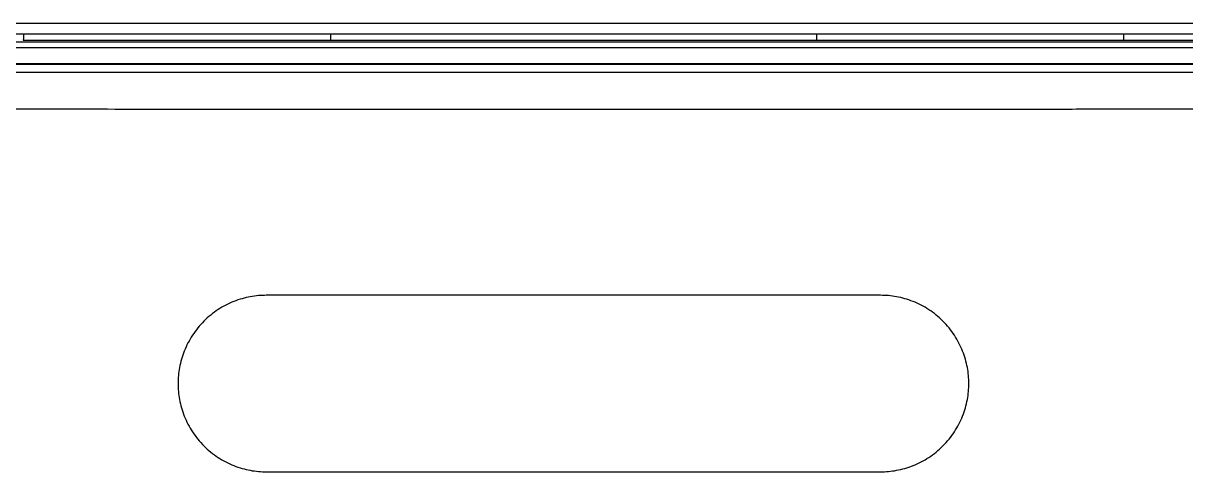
# Model space of a CAD drawing. Header units: inches. Extents: x 5877 to 13759, y 12099 to 29642.
# Drawn here: x 8156.4 to 8287.8, y 21776.4 to 21827.1 of the extents above; entities that cross this region are included whole.
import ezdxf

# ---------------------------------------------------------------- set-up
doc = ezdxf.new("R2010")
doc.units = ezdxf.units.IN
doc.header["$MEASUREMENT"] = 0
doc.layers.add('A-FUR2', color=6, linetype='Continuous')

msp = doc.modelspace()

# ---------------------------------------------------------------- linework, layer by layer
at = {"layer": 'A-FUR2', "color": 0}
for p, q in [((8356.64, 21824.98), (8080.62, 21824.98)), ((8191.18, 21825.19), (8246.08, 21825.19)), ((8357.59, 21822.52), (8079.67, 21822.52))]:
    msp.add_line(p, q, dxfattribs=at)
for points, knots in [([(8082.1, 21827.11), (8084.48, 21827.11, 0), (8089.25, 21827.11, 0), (8096.41, 21827.11, 0), (8103.57, 21827.11, 0), (8110.73, 21827.11, 0), (8117.9, 21827.11, 0), (8125.07, 21827.11, 0), (8132.25, 21827.11, 0), (8139.42, 21827.11, 0), (8146.61, 21827.11, 0), (8153.79, 21827.11, 0), (8160.98, 21827.11, 0), (8168.18, 21827.11, 0), (8175.37, 21827.11, 0), (8182.57, 21827.11, 0), (8189.78, 21827.11, 0), (8196.98, 21827.11, 0), (8204.2, 21827.11, 0), (8211.41, 21827.11, 0), (8220.79, 21827.11, 0), (8232.33, 21827.11, 0), (8246.03, 21827.11, 0), (8259.72, 21827.11, 0), (8273.39, 21827.11, 0), (8287.05, 21827.11, 0), (8300.7, 21827.11, 0), (8314.33, 21827.11, 0), (8327.95, 21827.11, 0), (8341.56, 21827.11, 0), (8350.62, 21827.11, 0), (8355.15, 21827.11, 0)], [0, 0, 0, 0, 0.0262, 0.052412, 0.078638, 0.104876, 0.131127, 0.157392, 0.183669, 0.209959, 0.236261, 0.262577, 0.288906, 0.315247, 0.341602, 0.367969, 0.394349, 0.420742, 0.447148, 0.473567, 0.499999, 0.550207, 0.600369, 0.650485, 0.700554, 0.750577, 0.800554, 0.850485, 0.900369, 0.950208, 1, 1, 1, 1]), ([(8156.48, 21825.92), (8156.48, 21825.81, 0), (8156.47, 21825.55, 0), (8156.46, 21825.27, 0), (8156.45, 21825.22, 0), (8156.45, 21825.2, 0)], [0, 0, 0, 0, 0.247532, 0.623275, 1, 1, 1, 1]), ([(8191.18, 21825.92), (8191.18, 21825.81, 0), (8191.18, 21825.53, 0), (8191.18, 21825.26, 0), (8191.18, 21825.22, 0), (8191.18, 21825.19, 0)], [0, 0, 0, 0, 0.2632519, 0.6316257, 1, 1, 1, 1]), ([(8246.08, 21825.92), (8246.08, 21825.81, 0), (8246.08, 21825.53, 0), (8246.08, 21825.26, 0), (8246.08, 21825.22, 0), (8246.08, 21825.19, 0)], [0, 0, 0, 0, 0.2632519, 0.6316257, 1, 1, 1, 1]), ([(8280.78, 21825.92), (8280.78, 21825.81, 0), (8280.78, 21825.54, 0), (8280.79, 21825.27, 0), (8280.8, 21825.22, 0), (8280.81, 21825.2, 0)], [0, 0, 0, 0, 0.249654, 0.625516, 1, 1, 1, 1]), ([(8079.33, 21824.38), (8079.72, 21824.38, 0), (8080.58, 21824.39, 0), (8081.97, 21824.39, 0), (8083.56, 21824.39, 0), (8085.45, 21824.39, 0), (8088.16, 21824.38, 0), (8092.61, 21824.37, 0), (8098.62, 21824.38, 0), (8111.78, 21824.38, 0), (8125.64, 21824.38, 0), (8153.11, 21824.38, 0), (8188.04, 21824.38, 0), (8232.16, 21824.38, 0), (8272.54, 21824.38, 0), (8301.49, 21824.38, 0), (8322.74, 21824.38, 0), (8333.69, 21824.38, 0), (8342.03, 21824.38, 0), (8346.67, 21824.38, 0), (8350.33, 21824.38, 0), (8353.04, 21824.39, 0), (8355.62, 21824.39, 0), (8357.25, 21824.39, 0), (8357.93, 21824.38, 0)], [0, 0, 0, 0, 0.004277, 0.00926, 0.014948, 0.021342, 0.029684, 0.04411, 0.069247, 0.094386, 0.185853, 0.218476, 0.390216, 0.561956, 0.693497, 0.825038, 0.87369, 0.922341, 0.942955, 0.963568, 0.972218, 0.982372, 0.992751, 1, 1, 1, 1]), ([(8156.45, 21825.2), (8157.72, 21825.2, 0), (8160.76, 21825.2, 0), (8166.75, 21825.2, 0), (8172.88, 21825.2, 0), (8178.67, 21825.19, 0), (8182.82, 21825.19, 0), (8186.99, 21825.19, 0), (8189.74, 21825.19, 0), (8191.18, 21825.19, 0)], [0, 0, 0, 0, 0.109959, 0.262826, 0.516965, 0.639799, 0.762621, 0.875486, 1, 1, 1, 1]), ([(8246.08, 21825.19), (8246.89, 21825.19, 0), (8248.62, 21825.19, 0), (8251.37, 21825.19, 0), (8256.15, 21825.19, 0), (8262.95, 21825.2, 0), (8270.52, 21825.2, 0), (8276.5, 21825.2, 0), (8279.54, 21825.2, 0), (8280.81, 21825.2, 0)], [0, 0, 0, 0, 0.070315, 0.149487, 0.237516, 0.483089, 0.737118, 0.890738, 1, 1, 1, 1]), ([(8280.81, 21825.2), (8282.35, 21825.2, 0), (8285.63, 21825.2, 0), (8292.15, 21825.2, 0), (8303.53, 21825.21, 0), (8316.9, 21825.21, 0), (8329.57, 21825.22, 0), (8338.92, 21825.22, 0), (8347.61, 21825.22, 0), (8353.76, 21825.22, 0), (8356.83, 21825.22, 0)], [0, 0, 0, 0, 0.060837, 0.129378, 0.257503, 0.509995, 0.656921, 0.757489, 0.878742, 1, 1, 1, 1]), ([(8356.54, 21817.42), (8354.13, 21817.42, 0), (8349.3, 21817.42, 0), (8342.06, 21817.41, 0), (8334.82, 21817.4, 0), (8327.58, 21817.4, 0), (8320.33, 21817.39, 0), (8313.08, 21817.39, 0), (8305.83, 21817.39, 0), (8298.57, 21817.38, 0), (8291.32, 21817.38, 0), (8284.06, 21817.38, 0), (8276.8, 21817.37, 0), (8269.53, 21817.37, 0), (8262.27, 21817.37, 0), (8255, 21817.37, 0), (8247.73, 21817.37, 0), (8240.46, 21817.36, 0), (8233.18, 21817.36, 0), (8225.91, 21817.36, 0), (8216.44, 21817.36, 0), (8204.8, 21817.36, 0), (8190.98, 21817.37, 0), (8177.17, 21817.37, 0), (8163.37, 21817.37, 0), (8149.57, 21817.38, 0), (8135.78, 21817.38, 0), (8122, 21817.39, 0), (8108.23, 21817.4, 0), (8094.47, 21817.41, 0), (8085.3, 21817.42, 0), (8080.71, 21817.42, 0)], [0, 0, 0, 0, 0.026247, 0.052502, 0.078764, 0.105034, 0.131312, 0.157597, 0.18389, 0.210191, 0.236499, 0.262814, 0.289138, 0.315469, 0.341808, 0.368154, 0.394508, 0.420869, 0.447239, 0.473616, 0.5, 0.550122, 0.600218, 0.650286, 0.700326, 0.75034, 0.800326, 0.850285, 0.900217, 0.950122, 1, 1, 1, 1])]:
    msp.add_open_spline(points, degree=3, knots=knots, dxfattribs=at)
for points, degree in [([(8082.13, 21825.92), (8173.1, 21825.92, 0), (8264.15, 21825.92, 0), (8355.13, 21825.92, 0)], 3), ([(8357.93, 21822.44), (8265.06, 21822.44, 0), (8172.19, 21822.44, 0), (8079.33, 21822.44, 0)], 3), ([(8253.33, 21796.34), (8218.63, 21796.34, 0), (8183.92, 21796.34, 0)], 2), ([(8183.92, 21776.38), (8218.63, 21776.38, 0), (8253.33, 21776.38, 0)], 2)]:
    msp.add_open_spline(points, degree=degree, dxfattribs=at)
at = {"layer": 'A-FUR2', "color": 0, "ltscale": 200}
msp.add_open_spline([(8356.41, 21821.59), (8264.58, 21821.52, 0), (8172.68, 21821.52, 0), (8080.85, 21821.59, 0)], degree=3, dxfattribs=at)
at = {"layer": 'A-FUR2', "color": 0}
for points in [[(8183.92, 21796.34), (8173.95, 21796.34, 0), (8173.95, 21786.36, 0)], [(8263.31, 21786.36, 0), (8263.31, 21796.34, 0), (8253.33, 21796.34, 0)], [(8173.95, 21786.36, 0), (8173.95, 21776.38, 0), (8183.92, 21776.38, 0)], [(8253.33, 21776.38), (8263.31, 21776.38, 0), (8263.31, 21786.36, 0)]]:
    msp.add_rational_spline(points, [1, 0.707106781187, 1], degree=2, dxfattribs=at)

doc.saveas('drawing.dxf')
